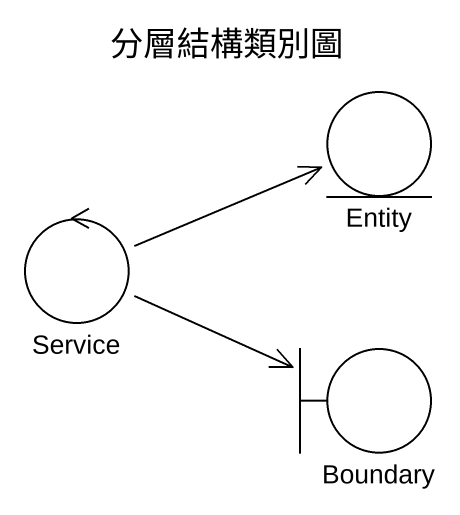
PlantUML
@startuml
title 分層結構類別圖
entity "Entity" as Entity_
control Service
boundary "Boundary" as Boundary_
Service -right-> Entity_
Service -right-> Boundary_
@enduml
